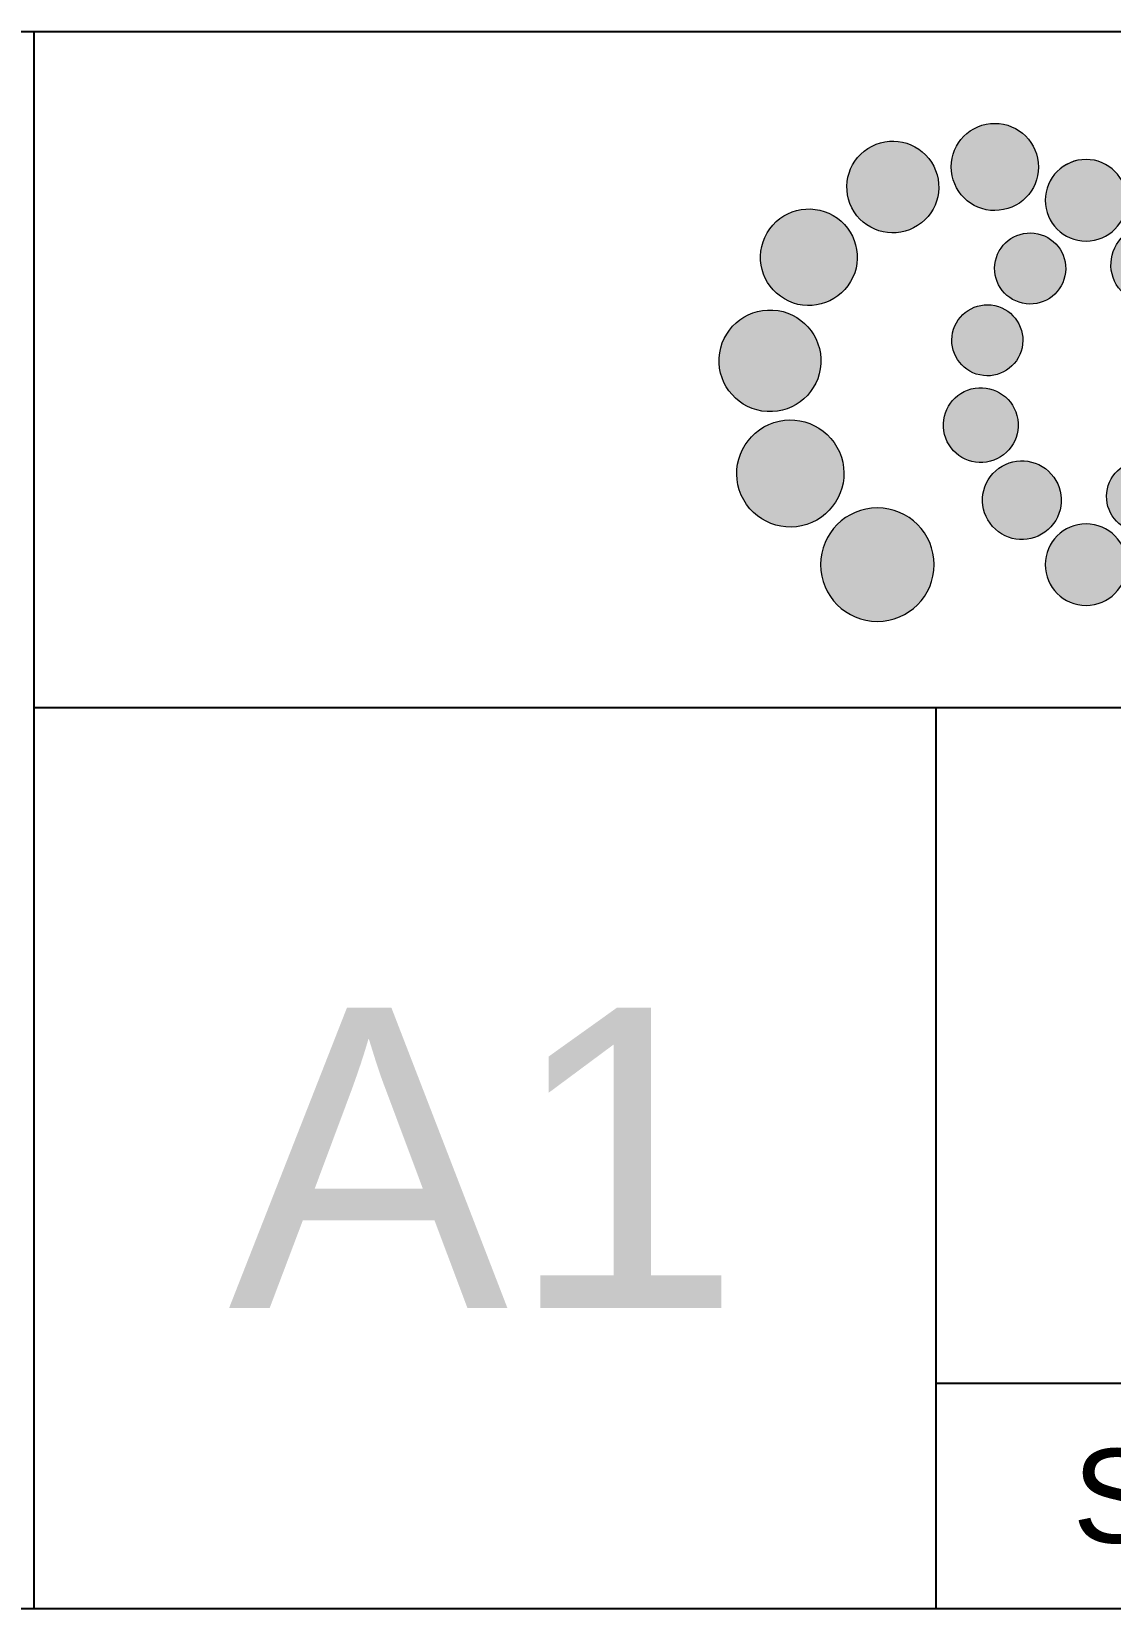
# Paper-space layout 'Duct B (2)' of a CAD drawing. Header units: metres, sheet in millimetres. Extents: x -9 to 824, y -9 to 577.
# Drawn here: x 735.38 to 764.1, y 0 to 42 of the extents above; entities that cross this region are included whole.
import ezdxf
from ezdxf.enums import TextEntityAlignment as Align

# ---------------------------------------------------------------- set-up
doc = ezdxf.new("R2010")
doc.units = ezdxf.units.M
doc.layers.get('0').update_dxf_attribs({"color": 6})
doc.layers.add('Notes', color=7, linetype='Continuous')
doc.styles.add('ARIAL', font='arial.ttf', dxfattribs={"height": 2})

# ---------------------------------------------------------------- blocks, each defined once
blk = doc.blocks.new('EE_LOGO')
h = blk.add_hatch(color=256)
edge = h.paths.add_edge_path()
edge.add_spline(control_points=[(-18.272, 5.865), (-18.338, 6.504), (-18.908, 6.969), (-19.545, 6.904), (-20.185, 6.84), (-20.65, 6.27), (-20.584, 5.634), (-20.52, 4.994), (-19.951, 4.528), (-19.312, 4.593), (-18.671, 4.657), (-18.207, 5.226), (-18.272, 5.865)], knot_values=[0, 0, 0, 0, 1, 1, 1, 2, 2, 2, 3, 3, 3, 4, 4, 4, 4], degree=3, periodic=0)
h = blk.add_hatch(color=256)
edge = h.paths.add_edge_path()
edge.add_spline(control_points=[(-21.117, 5.874), (-21.481, 6.442), (-22.24, 6.607), (-22.806, 6.242), (-23.374, 5.876), (-23.536, 5.12), (-23.174, 4.55), (-22.805, 3.983), (-22.05, 3.82), (-21.483, 4.186), (-20.915, 4.55), (-20.748, 5.308), (-21.117, 5.874)], knot_values=[0, 0, 0, 0, 1, 1, 1, 2, 2, 2, 3, 3, 3, 4, 4, 4, 4], degree=3, periodic=0)
h = blk.add_hatch(color=256)
edge = h.paths.add_edge_path()
edge.add_spline(control_points=[(-15.912, 4.861), (-15.912, 4.261), (-16.398, 3.774), (-16.998, 3.774), (-17.599, 3.774), (-18.085, 4.261), (-18.085, 4.861), (-18.085, 5.461), (-17.599, 5.947), (-16.998, 5.947), (-16.398, 5.947), (-15.912, 5.461), (-15.912, 4.861)], knot_values=[0, 0, 0, 0, 1, 1, 1, 2, 2, 2, 3, 3, 3, 4, 4, 4, 4], degree=3, periodic=0)
edge = h.paths.add_edge_path()
edge.add_spline(control_points=[(-18.287, 3.97), (-18.8, 4.08), (-19.302, 3.756), (-19.412, 3.245), (-19.522, 2.736), (-19.198, 2.231), (-18.69, 2.12), (-18.178, 2.008), (-17.673, 2.333), (-17.564, 2.844), (-17.454, 3.354), (-17.778, 3.859), (-18.287, 3.97)], knot_values=[0, 0, 0, 0, 1, 1, 1, 2, 2, 2, 3, 3, 3, 4, 4, 4, 4], degree=3, periodic=0)
h = blk.add_hatch(color=256)
edge = h.paths.add_edge_path()
edge.add_spline(control_points=[(-14.591, 2.361), (-14.158, 2.747), (-14.12, 3.41), (-14.507, 3.841), (-14.892, 4.274), (-15.554, 4.311), (-15.987, 3.925), (-16.42, 3.541), (-16.456, 2.876), (-16.07, 2.447), (-15.686, 2.014), (-15.024, 1.976), (-14.591, 2.361)], knot_values=[0, 0, 0, 0, 1, 1, 1, 2, 2, 2, 3, 3, 3, 4, 4, 4, 4], degree=3, periodic=0)
edge = h.paths.add_edge_path()
edge.add_spline(control_points=[(-15.912, 4.861), (-15.912, 4.261), (-16.398, 3.774), (-16.998, 3.774), (-17.599, 3.774), (-18.085, 4.261), (-18.085, 4.861), (-18.085, 5.461), (-17.599, 5.947), (-16.998, 5.947), (-16.398, 5.947), (-15.912, 5.461), (-15.912, 4.861)], knot_values=[0, 0, 0, 0, 1, 1, 1, 2, 2, 2, 3, 3, 3, 4, 4, 4, 4], degree=3, periodic=0)
h = blk.add_hatch(color=256)
edge = h.paths.add_edge_path()
edge.add_spline(control_points=[(-15.912, 4.861), (-15.912, 4.261), (-16.398, 3.774), (-16.998, 3.774), (-17.599, 3.774), (-18.085, 4.261), (-18.085, 4.861), (-18.085, 5.461), (-17.598, 5.947), (-16.998, 5.947), (-16.398, 5.947), (-15.912, 5.461), (-15.912, 4.861)], knot_values=[0, 0, 0, 0, 1, 1, 1, 2, 2, 2, 3, 3, 3, 4, 4, 4, 4], degree=3, periodic=0)
edge = h.paths.add_edge_path(flags=16)
edge.add_spline(control_points=[(-15.912, 4.861), (-15.912, 4.261), (-16.398, 3.774), (-16.998, 3.774), (-17.599, 3.774), (-18.085, 4.261), (-18.085, 4.861), (-18.085, 5.461), (-17.599, 5.947), (-16.998, 5.947), (-16.398, 5.947), (-15.912, 5.461), (-15.912, 4.861)], knot_values=[0, 0, 0, 0, 1, 1, 1, 2, 2, 2, 3, 3, 3, 4, 4, 4, 4], degree=3, periodic=0)
h = blk.add_hatch(color=256)
edge = h.paths.add_edge_path()
edge.add_spline(control_points=[(-23.731, 4.455), (-24.343, 4.811), (-25.134, 4.605), (-25.491, 3.991), (-25.848, 3.376), (-25.641, 2.589), (-25.028, 2.232), (-24.414, 1.872), (-23.625, 2.081), (-23.267, 2.695), (-22.908, 3.308), (-23.116, 4.097), (-23.731, 4.455)], knot_values=[0, 0, 0, 0, 1, 1, 1, 2, 2, 2, 3, 3, 3, 4, 4, 4, 4], degree=3, periodic=0)
h = blk.add_hatch(color=256)
edge = h.paths.add_edge_path()
edge.add_spline(control_points=[(-19.428, 2.057), (-19.94, 2.167), (-20.443, 1.843), (-20.553, 1.333), (-20.663, 0.823), (-20.338, 0.318), (-19.83, 0.208), (-19.319, 0.096), (-18.814, 0.421), (-18.705, 0.932), (-18.594, 1.442), (-18.919, 1.947), (-19.428, 2.057)], knot_values=[0, 0, 0, 0, 1, 1, 1, 2, 2, 2, 3, 3, 3, 4, 4, 4, 4], degree=3, periodic=0)
h = blk.add_hatch(color=256)
edge = h.paths.add_edge_path()
edge.add_spline(control_points=[(-25.337, 1.937), (-26.085, 1.98), (-26.723, 1.408), (-26.766, 0.662), (-26.811, -0.085), (-26.237, -0.724), (-25.489, -0.767), (-24.742, -0.811), (-24.104, -0.24), (-24.06, 0.508), (-24.019, 1.254), (-24.59, 1.895), (-25.337, 1.937)], knot_values=[0, 0, 0, 0, 1, 1, 1, 2, 2, 2, 3, 3, 3, 4, 4, 4, 4], degree=3, periodic=0)
h = blk.add_hatch(color=256)
edge = h.paths.add_edge_path()
edge.add_spline(control_points=[(-20.056, -0.164), (-20.588, -0.304), (-20.905, -0.849), (-20.765, -1.38), (-20.625, -1.913), (-20.078, -2.23), (-19.548, -2.089), (-19.02, -1.949), (-18.701, -1.405), (-18.839, -0.874), (-18.98, -0.341), (-19.524, -0.024), (-20.056, -0.164)], knot_values=[0, 0, 0, 0, 1, 1, 1, 2, 2, 2, 3, 3, 3, 4, 4, 4, 4], degree=3, periodic=0)
h = blk.add_hatch(color=256)
edge = h.paths.add_edge_path()
edge.add_spline(control_points=[(-25.445, -1.112), (-26.167, -1.429), (-26.496, -2.272), (-26.178, -2.991), (-25.861, -3.711), (-25.019, -4.04), (-24.298, -3.721), (-23.578, -3.405), (-23.251, -2.563), (-23.566, -1.843), (-23.884, -1.121), (-24.725, -0.793), (-25.445, -1.112)], knot_values=[0, 0, 0, 0, 1, 1, 1, 2, 2, 2, 3, 3, 3, 4, 4, 4, 4], degree=3, periodic=0)
h = blk.add_hatch(color=256)
edge = h.paths.add_edge_path()
edge.add_spline(control_points=[(-19.406, -2.345), (-19.838, -2.731), (-19.876, -3.393), (-19.489, -3.824), (-19.105, -4.258), (-18.443, -4.295), (-18.01, -3.908), (-17.577, -3.524), (-17.541, -2.86), (-17.926, -2.43), (-18.311, -1.997), (-18.973, -1.96), (-19.406, -2.345)], knot_values=[0, 0, 0, 0, 1, 1, 1, 2, 2, 2, 3, 3, 3, 4, 4, 4, 4], degree=3, periodic=0)
h = blk.add_hatch(color=256)
edge = h.paths.add_edge_path()
edge.add_spline(control_points=[(-15.71, -3.953), (-15.197, -4.063), (-14.695, -3.739), (-14.585, -3.229), (-14.474, -2.719), (-14.799, -2.214), (-15.307, -2.103), (-15.819, -1.992), (-16.324, -2.317), (-16.433, -2.828), (-16.543, -3.338), (-16.218, -3.843), (-15.71, -3.953)], knot_values=[0, 0, 0, 0, 1, 1, 1, 2, 2, 2, 3, 3, 3, 4, 4, 4, 4], degree=3, periodic=0)
h = blk.add_hatch(color=256)
edge = h.paths.add_edge_path()
edge.add_spline(control_points=[(-24.065, -4.844), (-24.065, -4.01), (-23.389, -3.334), (-22.555, -3.334), (-21.72, -3.334), (-21.044, -4.01), (-21.044, -4.844), (-21.044, -5.678), (-21.721, -6.354), (-22.555, -6.354), (-23.389, -6.354), (-24.065, -5.678), (-24.065, -4.844)], knot_values=[0, 0, 0, 0, 1, 1, 1, 2, 2, 2, 3, 3, 3, 4, 4, 4, 4], degree=3, periodic=0)
h = blk.add_hatch(color=256)
edge = h.paths.add_edge_path()
edge.add_spline(control_points=[(-18.085, -4.844), (-18.085, -4.244), (-17.599, -3.758), (-16.998, -3.758), (-16.398, -3.758), (-15.912, -4.244), (-15.912, -4.844), (-15.912, -5.444), (-16.398, -5.931), (-16.998, -5.931), (-17.599, -5.931), (-18.085, -5.444), (-18.085, -4.844)], knot_values=[0, 0, 0, 0, 1, 1, 1, 2, 2, 2, 3, 3, 3, 4, 4, 4, 4], degree=3, periodic=0)
at = {"lineweight": 0}
blk.add_lwpolyline([(-18.918, -2.098), (-18.918, -2.098)], dxfattribs=at)
for points in [[(-18.272, 5.865), (-18.338, 6.504), (-18.908, 6.969), (-19.545, 6.904), (-20.185, 6.84), (-20.65, 6.27), (-20.584, 5.634), (-20.52, 4.994), (-19.951, 4.528), (-19.312, 4.593), (-18.671, 4.657), (-18.207, 5.226), (-18.272, 5.865)], [(-21.117, 5.874), (-21.481, 6.442), (-22.24, 6.607), (-22.806, 6.242), (-23.374, 5.876), (-23.536, 5.12), (-23.174, 4.55), (-22.805, 3.983), (-22.05, 3.82), (-21.483, 4.186), (-20.915, 4.55), (-20.748, 5.308), (-21.117, 5.874)], [(-15.912, 4.861), (-15.912, 4.261), (-16.398, 3.774), (-16.998, 3.774), (-17.599, 3.774), (-18.085, 4.261), (-18.085, 4.861), (-18.085, 5.461), (-17.599, 5.947), (-16.998, 5.947), (-16.398, 5.947), (-15.912, 5.461), (-15.912, 4.861)], [(-15.912, 4.861), (-15.912, 4.261), (-16.398, 3.774), (-16.998, 3.774), (-17.599, 3.774), (-18.085, 4.261), (-18.085, 4.861), (-18.085, 5.461), (-17.598, 5.947), (-16.998, 5.947), (-16.398, 5.947), (-15.912, 5.461), (-15.912, 4.861)], [(-23.731, 4.455), (-24.343, 4.811), (-25.134, 4.605), (-25.491, 3.991), (-25.848, 3.376), (-25.641, 2.589), (-25.028, 2.232), (-24.414, 1.872), (-23.625, 2.081), (-23.267, 2.695), (-22.908, 3.308), (-23.116, 4.097), (-23.731, 4.455)], [(-14.591, 2.361), (-14.158, 2.747), (-14.12, 3.41), (-14.507, 3.841), (-14.892, 4.274), (-15.554, 4.311), (-15.987, 3.925), (-16.42, 3.541), (-16.456, 2.876), (-16.07, 2.447), (-15.686, 2.014), (-15.024, 1.976), (-14.591, 2.361)], [(-18.287, 3.97), (-18.8, 4.08), (-19.302, 3.756), (-19.412, 3.245), (-19.522, 2.736), (-19.198, 2.231), (-18.69, 2.12), (-18.178, 2.008), (-17.673, 2.333), (-17.564, 2.844), (-17.454, 3.354), (-17.778, 3.859), (-18.287, 3.97)], [(-19.428, 2.057), (-19.94, 2.167), (-20.443, 1.843), (-20.553, 1.333), (-20.663, 0.823), (-20.338, 0.318), (-19.83, 0.208), (-19.319, 0.096), (-18.814, 0.421), (-18.705, 0.932), (-18.594, 1.442), (-18.919, 1.947), (-19.428, 2.057)], [(-25.337, 1.937), (-26.085, 1.98), (-26.723, 1.408), (-26.766, 0.662), (-26.811, -0.085), (-26.237, -0.724), (-25.489, -0.767), (-24.742, -0.811), (-24.104, -0.24), (-24.06, 0.508), (-24.019, 1.254), (-24.59, 1.895), (-25.337, 1.937)], [(-20.056, -0.164), (-20.588, -0.304), (-20.905, -0.849), (-20.765, -1.38), (-20.625, -1.913), (-20.078, -2.23), (-19.548, -2.089), (-19.02, -1.949), (-18.701, -1.405), (-18.839, -0.874), (-18.98, -0.341), (-19.524, -0.024), (-20.056, -0.164)], [(-25.445, -1.112), (-26.167, -1.429), (-26.496, -2.272), (-26.178, -2.991), (-25.861, -3.711), (-25.019, -4.04), (-24.298, -3.721), (-23.578, -3.405), (-23.251, -2.563), (-23.566, -1.843), (-23.884, -1.121), (-24.725, -0.793), (-25.445, -1.112)], [(-19.406, -2.345), (-19.838, -2.731), (-19.876, -3.393), (-19.489, -3.824), (-19.105, -4.258), (-18.443, -4.295), (-18.01, -3.908), (-17.577, -3.524), (-17.541, -2.86), (-17.926, -2.43), (-18.311, -1.997), (-18.973, -1.96), (-19.406, -2.345)], [(-15.71, -3.953), (-15.197, -4.063), (-14.695, -3.739), (-14.585, -3.229), (-14.474, -2.719), (-14.799, -2.214), (-15.307, -2.103), (-15.819, -1.992), (-16.324, -2.317), (-16.433, -2.828), (-16.543, -3.338), (-16.218, -3.843), (-15.71, -3.953)], [(-24.065, -4.844), (-24.065, -4.01), (-23.389, -3.334), (-22.555, -3.334), (-21.72, -3.334), (-21.044, -4.01), (-21.044, -4.844), (-21.044, -5.678), (-21.721, -6.354), (-22.555, -6.354), (-23.389, -6.354), (-24.065, -5.678), (-24.065, -4.844)], [(-18.085, -4.844), (-18.085, -4.244), (-17.599, -3.758), (-16.998, -3.758), (-16.398, -3.758), (-15.912, -4.244), (-15.912, -4.844), (-15.912, -5.444), (-16.398, -5.931), (-16.998, -5.931), (-17.599, -5.931), (-18.085, -5.444), (-18.085, -4.844)]]:
    blk.add_open_spline(points, degree=3, knots=[0, 0, 0, 0, 1, 1, 1, 2, 2, 2, 3, 3, 3, 4, 4, 4, 4], dxfattribs=at)
blk = doc.blocks.new('A1_FRAME_TITLE')
at = {"layer": 'Notes'}
for p, q in [((744.367, 5.973), (744.367, 47.973)), ((744.367, 29.973), (824.367, 29.973)), ((768.367, 29.973), (768.367, 5.973)), ((768.367, 11.973), (824.367, 11.973))]:
    blk.add_line(p, q, dxfattribs=at)
at = {"layer": 'Notes', "flags": 128}
for points in [[(9, 47.973), (824.367, 47.973)], [(123.798, 5.973), (824.367, 5.973)]]:
    blk.add_lwpolyline(points, dxfattribs=at)
at = {"layer": 'Notes', "color": 5}
blk.add_blockref('EE_LOGO', (789.367, 38.618), dxfattribs=at)
at = {"layer": 'Notes', "style": 'ARIAL'}
for s, height, p in [('A1', 8, (756.367, 17.973)), ('Sheet No         of            Sheets', 2.5, (796.367, 8.973))]:
    blk.add_text(s, height=height, dxfattribs=at).set_placement(p, align=Align.MIDDLE_CENTER)
at = {"layer": 'Notes', "style": 'ARIAL', "flags": 8}
blk.add_attdef('VERSION_NO', text='', height=1.5, rotation=90, dxfattribs=at).set_placement((261.753, 40.041), align=Align.MIDDLE_CENTER)
at = {"layer": 'Notes', "style": 'ARIAL'}
for tag, height, p in [('CAP_NO', 2, (496.368, 44.973)), ('IE_NUM', 2, (496.368, 38.973)), ('GEN_WO', 2.5, (427.368, 32.973)), ('REF_1', 2, (321.868, 32.973)), ('HV_SWITCH', 2, (496.368, 32.973)), ('OH_WO', 2.5, (427.368, 26.973)), ('REF_2', 2, (321.868, 26.973)), ('UBD_REF', 2, (496.368, 26.973)), ('UG_WO', 2.5, (427.368, 20.973)), ('REF_3', 2, (321.868, 20.973)), ('GIS_MAP_No', 2, (496.368, 20.973)), ('REF_4', 2, (321.868, 14.973)), ('SUB_WO', 2.5, (427.368, 14.973)), ('HV_OP_DIAG', 2, (496.368, 14.973)), ('LGA', 2, (496.368, 8.973))]:
    blk.add_attdef(tag, text='', height=height, dxfattribs=at).set_placement(p, align=Align.MIDDLE_LEFT)
for tag, height, p in [('T1', 4, (679.367, 41.127)), ('T2', 4, (679.367, 35.127)), ('REF_No_1', 2.5, (306.868, 32.973)), ('T3', 4, (679.367, 29.127)), ('REF_No_2', 2.5, (306.868, 26.973)), ('DRAWN', 2.5, (561.867, 25.973)), ('T4', 4, (679.367, 23.127)), ('NUM', 8, (791.367, 20.973)), ('REV', 8, (819.367, 20.973)), ('REF_No_3', 2.5, (306.868, 20.973)), ('DATE', 2.5, (561.867, 17.973)), ('T5', 4, (679.367, 17.127)), ('REF_No_4', 2.5, (306.868, 14.973)), ('T6', 4, (679.367, 11.127)), ('CHD', 2.5, (561.867, 9.973)), ('DESIGN', 2.5, (601.867, 9.973)), ('NS', 2.5, (789.798, 8.945)), ('SHTS', 2.5, (804.814, 8.95))]:
    blk.add_attdef(tag, text='', height=height, dxfattribs=at).set_placement(p, align=Align.MIDDLE_CENTER)
blk.add_attdef('scale', text='', height=2.5, dxfattribs=at).set_placement((560.287, 33.269), align=Align.CENTER)
blk.add_attdef('ExportID', (9.082, 2.39), '', height=2.5, dxfattribs=at)
at = {"layer": 'Notes', "style": 'ARIAL', "flags": 1}
for tag, p, height in [('ProjectType', (14.175, -26.797), 2.5), ('ExportDate', (60.284, -26.789), 2.5), ('ExportUserName', (69.155, -26.8), 2.5), ('DesignerCompanyName', (81.484, -26.793), 2.5), ('ExportAreaOfInterest', (97.1, -26.813), 2.5), ('GIS_SUCCESS', (111.997, -26.78), 2.5), ('CAD_SUCCESS', (121.789, -26.783), 2.5), ('DEPOTCODE', (132.106, -26.877), 2.5), ('ExportCategories', (140.083, -26.797), 2.5), ('Comments', (154.385, -26.883), 2.5), ('ProjectNumber', (23.56, -26.818), 0.1), ('DrawingNumber', (35.514, -26.803), 0.1), ('ProjectDescription', (47.564, -26.825), 0.1)]:
    blk.add_attdef(tag, p, '', height=height, dxfattribs=at)

psp = doc.layouts.new('Duct B (2)')

# ---------------------------------------------------------------- block references
at = {"layer": 'Notes', "transparency": 33554687}
psp.add_blockref('A1_FRAME_TITLE', (-8.918, -5.973), dxfattribs=at)

doc.saveas('drawing.dxf')
